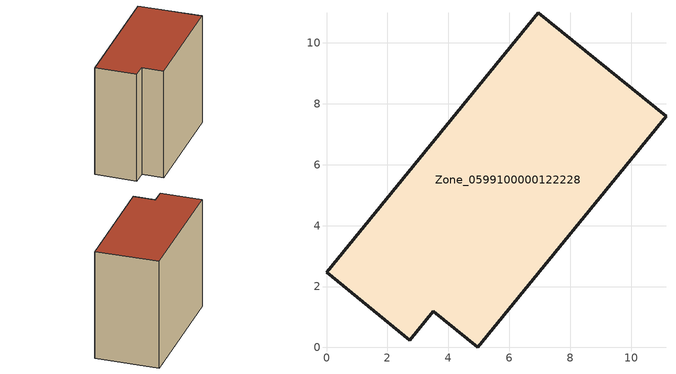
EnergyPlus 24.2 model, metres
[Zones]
Zone_0599100000122228
 floor ground (C_G): 3.51,1.19 2.74,0.23 0,2.47 6.96,10.99 11.14,7.59 4.96,0 z0
 wall outside (C_F): 6.96,10.99 0,2.47 2.74,0.23 3.51,1.19 4.96,0 11.14,7.59 6.96,10.99 z0:9.63
 roof outside (C_R): 4.96,0 11.14,7.59 6.96,10.99 0,2.47 2.74,0.23 3.51,1.19 z9.63
[BUILDING]
Pand.0599100000122228: North Axis=0; Terrain=City; Loads Convergence Tolerance Value=0.04; Temperature Convergence Tolerance Value=0.4; Solar Distribution=FullExterior; Maximum Number of Warmup Days=25; Minimum Number of Warmup Days=1
[Site:Location]
Rotterdam.The.Hague.AP_ZH_NLD Design_Conditions: Latitude=51.96; Longitude=4.45; Time Zone=1; Elevation=-4.5
[SITE:GROUNDTEMPERATURE:BUILDINGSURFACE]
18, 18, 18, 18, 18, 18, 18, 18, 18, 18, 18, 18
[MATERIAL] Thermal Absorptance=0.9; Solar Absorptance=0.7; Visible Absorptance=0.7
Name | Roughness | Thickness | Conductivity | Density | Specific Heat
G.TI.1946 | MediumSmooth | 0.15 | 1 | 540 | 1210
F.TI.1946 | Rough | 0.3 | 0.857143 | 1920 | 840
R.TI.1946 | MediumRough | 0.2 | 0.1 | 1500 | 1000
[CONSTRUCTION]
C_G: G.TI.1946
C_F: F.TI.1946
C_R: R.TI.1946
[ZONE]
Zone_0599100000122228: Type=1; Multiplier=1; Ceiling Height=Autocalculate; Volume=Autocalculate; Floor Area=autocalculate; Part of Total Floor Area=Yes
[ZONEINFILTRATION:DESIGNFLOWRATE]
Infil_Zone_0599100000122228: Zone or ZoneList or Space or SpaceList=Zone_0599100000122228; Schedule=AlwaysOn; Design Flow Rate Calculation Method=Flow/Area; Flow Rate per Floor Area=0.003; Constant Term Coefficient=1; Temperature Term Coefficient=0; Velocity Term Coefficient=0; Velocity Squared Term Coefficient=0
[HVACTEMPLATE:ZONE:IDEALLOADSAIRSYSTEM]
Zone_0599100000122228: Maximum Heating Supply Air Temperature=50; Minimum Cooling Supply Air Temperature=13; Maximum Heating Supply Air Humidity Ratio=0.0156; Minimum Cooling Supply Air Humidity Ratio=0.0077; Heating Limit=NoLimit; Cooling Limit=NoLimit; Dehumidification Control Type=ConstantSensibleHeatRatio; Cooling Sensible Heat Ratio=0.7; Dehumidification Setpoint=60; Humidification Control Type=None; Humidification Setpoint=30; Outdoor Air Method=None; Outdoor Air Flow Rate per Person=0.00944; Outdoor Air Flow Rate per Zone Floor Area=0; Outdoor Air Flow Rate per Zone=0; Demand Controlled Ventilation Type=None; Outdoor Air Economizer Type=NoEconomizer; Heat Recovery Type=None; Sensible Heat Recovery Effectiveness=0.7; Latent Heat Recovery Effectiveness=0.65
[ZONECONTROL:THERMOSTAT]
ThermostatControl_Zone_0599100000122228: Zone or ZoneList=Zone_0599100000122228; Control Type Schedule=DualSetpointControlType; Control 1=Thermostat_Zone_0599100000122228; Temperature Difference Between Cutout And Setpoint=0
[THERMOSTATSETPOINT:DUALSETPOINT]
Thermostat_Zone_0599100000122228: Heating Setpoint Temperature Schedule=HeatingSetpoint_Zone_0599100000122228; Cooling Setpoint Temperature Schedule=CoolingSetpoint_Zone_0599100000122228
[SCHEDULE:COMPACT]
HeatingSetpoint_Zone_0599100000122228: Through: 12/31, For: AllDays, Until: 24:00, 21
CoolingSetpoint_Zone_0599100000122228: Through: 12/31, For: AllDays, Until: 24:00, 24
DualSetpointControlType: Through: 12/31, For: AllDays, Until: 24:00, 4
AlwaysOn: Through: 12/31, For: AllDays, Until: 24:00, 1
